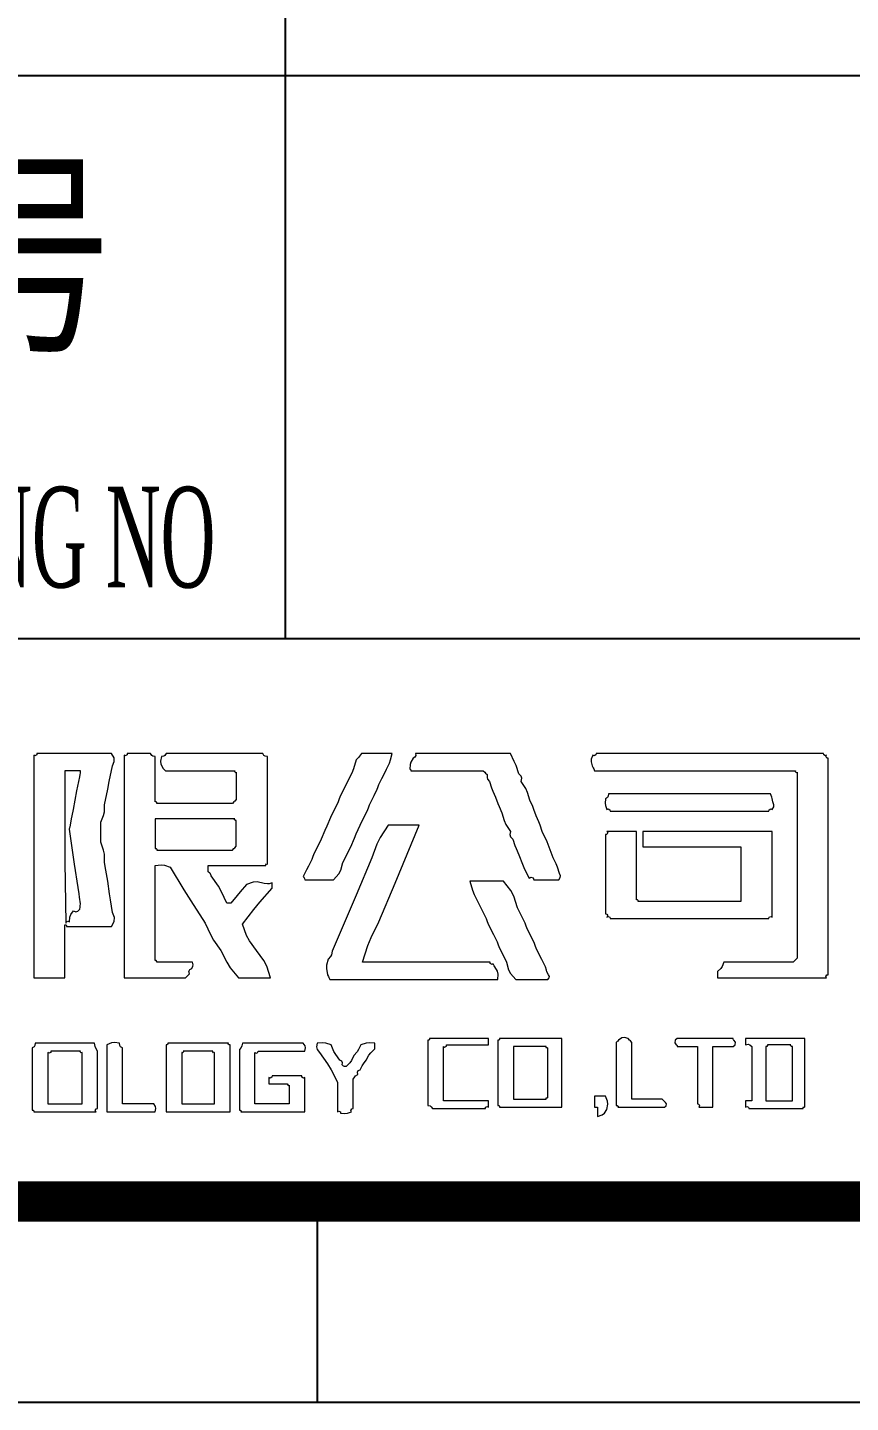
# Model space of a CAD drawing. Header units: millimetres. Extents: x -705761 to 1364679, y -410401 to 446404.
# Drawn here: x -521965 to -519919, y 142576 to 145996 of the extents above; entities that cross this region are included whole.
import ezdxf
from ezdxf.enums import TextEntityAlignment as Align

# ---------------------------------------------------------------- set-up
doc = ezdxf.new("R2010")
doc.units = ezdxf.units.MM
doc.layers.add('TK', color=7, linetype='Continuous')
doc.layers.add('模板-签名-公用', color=3, linetype='Continuous')
doc.layers.add('图框', color=7, linetype='Continuous', lineweight=13)
doc.styles.get("Standard").update_dxf_attribs({"font": 'arial.ttf'})
doc.styles.add('Style-Times New Roman', font='times.ttf')
doc.styles.add('Style-仿宋_GB2312', font='')
doc.styles.add('宋体', font='', dxfattribs={"width": 0.7, "height": 2.5})
doc.styles.add('宋体_1', font='', dxfattribs={"width": 0.7, "height": 2.386364})
doc.styles.get('Style-仿宋_GB2312').set_extended_font_data('仿宋_GB2312')
doc.styles.get('宋体').set_extended_font_data('SimSun')
doc.styles.get('宋体_1').set_extended_font_data('SimSun')

# ---------------------------------------------------------------- blocks, each defined once
blk = doc.blocks.new('BSIET_通用图框_A3_1')
at = {"layer": '图框', "color": 7, "linetype": 'Continuous', "lineweight": 25}
blk.add_line((-52.2, 0), (-52.2, 5), dxfattribs=at)
at = {"layer": '图框', "lineweight": 25}
blk.add_lwpolyline([(-420, 297), (0, 297), (0, 0), (-420, 0)], close=True, dxfattribs=at)
at = {"layer": '图框', "lineweight": 100}
blk.add_lwpolyline([(-395, 292), (-5, 292), (-5, 5), (-395, 5)], close=True, dxfattribs=at)
at = {"layer": 'TK', "style": '宋体_1', "width": 0.7, "flags": 3}
for tag, p in [('LZCO_NGZBS-W50-H30-D10_T7', (-43.865, 279.748)), ('LZCO_NJN-W50-H30-D10_T7', (-42.728, 248.654))]:
    blk.add_attdef(tag, text='', height=3, dxfattribs=at).set_placement(p, align=Align.MIDDLE_CENTER)
at = {"layer": 'TK', "style": '宋体', "width": 0.7, "flags": 3}
for tag, p in [('LZHQ_N会签6_T6_H6', (-407.253, 57.082)), ('LZHQ_N会签5_T6_H6', (-407.253, 49.082)), ('LZHQ_N会签4_T6_H6', (-407.253, 41.082)), ('LZHQ_N会签3_T6_H6', (-407.253, 33.082)), ('LZHQ_N会签2_T6_H6', (-407.253, 25.082)), ('LZHQ_N会签1_T6_H6', (-407.253, 17.082))]:
    blk.add_attdef(tag, text='', height=2.5, dxfattribs=at).set_placement(p, align=Align.MIDDLE)
at = {"layer": '模板-签名-公用', "style": '宋体', "width": 0.7}
blk.add_attdef('LZTQINS', text='', height=2, dxfattribs=at).set_placement((-5, 5), align=Align.MIDDLE)
at = {"layer": '模板-签名-公用', "style": '宋体', "width": 0.7, "flags": 3}
blk.add_attdef('LZFRAME', (-40.909, 2.064), '', height=3, dxfattribs=at)
blk = doc.blocks.new('BSIET_通用图纸_A3(2024)_1')
at = {"color": 7, "linetype": 'Continuous', "lineweight": 0}
for p, q in [((-54.225, 11.084), (-54.255, 11.102)), ((-54.255, 11.102), (-54.255, 8.886)), ((-54.181, 11.106), (-54.225, 11.084)), ((-54.177, 11.141), (-54.181, 11.106)), ((-53.433, 11.141), (-54.177, 11.141)), ((-53.061, 11.141), (-53.433, 11.141)), ((-52.318, 11.141), (-53.061, 11.141)), ((-52.258, 11.032), (-52.318, 11.141)), ((-52.299, 10.831), (-52.253, 10.946)), ((-52.253, 10.946), (-52.258, 11.032)), ((-51.978, 11.084), (-52.008, 11.102)), ((-52.008, 11.102), (-52.008, 8.886)), ((-51.934, 11.106), (-51.978, 11.084)), ((-51.93, 11.141), (-51.934, 11.106)), ((-51.698, 11.141), (-51.93, 11.141)), ((-51.582, 11.141), (-51.698, 11.141)), ((-51.349, 11.141), (-51.582, 11.141)), ((-51.32, 11.093), (-51.349, 11.141)), ((-51.289, 11.072), (-51.32, 11.093)), ((-51.233, 11.063), (-51.289, 11.072)), ((-51.233, 10.614), (-51.233, 11.063)), ((-51.078, 11.063), (-51.099, 10.948)), ((-51.099, 10.948), (-51.09, 10.878)), ((-51.023, 11.072), (-51.078, 11.063)), ((-50.991, 11.093), (-51.023, 11.072)), ((-50.962, 11.141), (-50.991, 11.093)), ((-50.002, 11.141), (-50.962, 11.141)), ((-49.521, 11.141), (-50.002, 11.141)), ((-48.56, 11.141), (-49.521, 11.141)), ((-48.532, 11.093), (-48.56, 11.141)), ((-48.5, 11.072), (-48.532, 11.093)), ((-48.444, 11.063), (-48.5, 11.072)), ((-48.444, 9.994), (-48.444, 11.063)), ((-46.236, 10.986), (-46.302, 10.762)), ((-46.178, 11.044), (-46.236, 10.986)), ((-46.151, 11.075), (-46.178, 11.044)), ((-46.101, 11.141), (-46.151, 11.075)), ((-45.799, 11.141), (-46.101, 11.141)), ((-45.648, 11.141), (-45.799, 11.141)), ((-45.345, 11.141), (-45.648, 11.141)), ((-45.409, 10.901), (-45.381, 10.98)), ((-45.381, 10.98), (-45.345, 11.141)), ((-44.823, 11.025), (-44.88, 10.927)), ((-44.776, 11.048), (-44.823, 11.025)), ((-44.755, 11.089), (-44.776, 11.048)), ((-43.82, 11.141), (-44.765, 11.141)), ((-44.765, 11.141), (-44.755, 11.089)), ((-43.347, 11.141), (-43.82, 11.141)), ((-42.402, 11.141), (-43.347, 11.141)), ((-42.304, 10.944), (-42.402, 11.141)), ((-42.262, 10.843), (-42.304, 10.944)), ((-40.391, 11.002), (-40.395, 10.936)), ((-40.349, 11.102), (-40.391, 11.002)), ((-40.319, 11.084), (-40.349, 11.102)), ((-40.275, 11.106), (-40.319, 11.084)), ((-40.271, 11.141), (-40.275, 11.106)), ((-38.009, 11.141), (-40.271, 11.141)), ((-36.878, 11.141), (-38.009, 11.141)), ((-34.616, 11.141), (-36.878, 11.141)), ((-34.612, 11.106), (-34.616, 11.141)), ((-34.568, 11.084), (-34.612, 11.106)), ((-34.538, 11.102), (-34.568, 11.084)), ((-34.556, 11.072), (-34.538, 11.102)), ((-34.534, 11.028), (-34.556, 11.072)), ((-34.5, 11.025), (-34.534, 11.028)), ((-34.5, 8.871), (-34.5, 11.025)), ((-53.325, 10.714), (-53.48, 10.714)), ((-53.48, 10.714), (-53.48, 9.196)), ((-53.248, 10.714), (-53.325, 10.714)), ((-53.093, 10.714), (-53.248, 10.714)), ((-53.112, 10.559), (-53.096, 10.62)), ((-53.096, 10.62), (-53.092, 10.652)), ((-53.092, 10.652), (-53.093, 10.714)), ((-52.376, 10.443), (-52.299, 10.831)), ((-51.233, 10.389), (-51.233, 10.614)), ((-51.09, 10.878), (-51.039, 10.772)), ((-51.039, 10.772), (-51.017, 10.749)), ((-51.017, 10.749), (-51.005, 10.738)), ((-51.005, 10.738), (-50.981, 10.714)), ((-50.981, 10.714), (-50.292, 10.714)), ((-50.292, 10.714), (-49.947, 10.714)), ((-49.947, 10.714), (-49.258, 10.714)), ((-49.258, 10.714), (-49.262, 10.693)), ((-49.262, 10.693), (-49.241, 10.672)), ((-49.241, 10.672), (-49.219, 10.676)), ((-49.219, 10.676), (-49.219, 10.405)), ((-46.345, 10.652), (-46.45, 10.443)), ((-46.302, 10.762), (-46.345, 10.652)), ((-45.559, 10.598), (-45.481, 10.753)), ((-45.481, 10.753), (-45.409, 10.901)), ((-44.897, 10.866), (-44.9, 10.753)), ((-44.9, 10.753), (-44.885, 10.745)), ((-44.88, 10.927), (-44.897, 10.866)), ((-44.885, 10.745), (-44.878, 10.732)), ((-44.878, 10.732), (-44.881, 10.714)), ((-44.881, 10.714), (-44.16, 10.714)), ((-44.16, 10.714), (-43.8, 10.714)), ((-43.8, 10.714), (-43.08, 10.714)), ((-43.08, 10.714), (-43.041, 10.676)), ((-43.041, 10.676), (-43.022, 10.656)), ((-43.022, 10.656), (-42.983, 10.617)), ((-42.983, 10.617), (-42.983, 10.544)), ((-42.189, 10.637), (-42.262, 10.843)), ((-42.136, 10.576), (-42.189, 10.637)), ((-40.395, 10.936), (-40.368, 10.831)), ((-40.368, 10.831), (-40.342, 10.786)), ((-40.342, 10.786), (-40.33, 10.762)), ((-40.33, 10.762), (-40.31, 10.714)), ((-40.31, 10.714), (-38.311, 10.714)), ((-38.311, 10.714), (-37.312, 10.714)), ((-37.312, 10.714), (-35.313, 10.714)), ((-35.313, 10.714), (-35.317, 10.693)), ((-35.317, 10.693), (-35.296, 10.672)), ((-35.296, 10.672), (-35.274, 10.676)), ((-35.274, 10.676), (-35.274, 8.824)), ((-53.182, 10.211), (-53.158, 10.327)), ((-53.158, 10.327), (-53.112, 10.559)), ((-52.415, 10.25), (-52.376, 10.443)), ((-51.233, 9.94), (-51.233, 10.389)), ((-49.219, 10.405), (-49.219, 10.269)), ((-49.219, 10.269), (-49.219, 9.998)), ((-46.527, 10.289), (-46.566, 10.211)), ((-46.45, 10.443), (-46.527, 10.289)), ((-45.714, 10.25), (-45.698, 10.296)), ((-45.698, 10.296), (-45.69, 10.319)), ((-45.69, 10.319), (-45.675, 10.366)), ((-45.675, 10.366), (-45.597, 10.521)), ((-45.597, 10.521), (-45.559, 10.598)), ((-42.983, 10.544), (-42.969, 10.502)), ((-42.969, 10.502), (-42.925, 10.443)), ((-42.925, 10.443), (-42.87, 10.286)), ((-42.87, 10.286), (-42.839, 10.208)), ((-42.12, 10.524), (-42.136, 10.576)), ((-42.131, 10.443), (-42.12, 10.524)), ((-42.021, 10.271), (-42.131, 10.443)), ((-41.976, 10.174), (-42.021, 10.271)), ((-53.243, 9.886), (-53.228, 9.978)), ((-53.228, 9.978), (-53.182, 10.211)), ((-52.492, 9.862), (-52.415, 10.25)), ((-51.212, 9.943), (-51.233, 9.94)), ((-51.191, 9.923), (-51.212, 9.943)), ((-51.194, 9.901), (-51.191, 9.923)), ((-49.277, 9.94), (-49.316, 9.901)), ((-49.258, 9.959), (-49.277, 9.94)), ((-49.219, 9.998), (-49.258, 9.959)), ((-48.444, 9.459), (-48.444, 9.994)), ((-46.682, 9.94), (-46.759, 9.785)), ((-46.666, 9.986), (-46.682, 9.94)), ((-46.659, 10.01), (-46.666, 9.986)), ((-46.643, 10.056), (-46.659, 10.01)), ((-46.566, 10.211), (-46.643, 10.056)), ((-45.907, 9.862), (-45.83, 10.017)), ((-45.83, 10.017), (-45.791, 10.095)), ((-45.791, 10.095), (-45.714, 10.25)), ((-42.839, 10.208), (-42.769, 10.056)), ((-42.769, 10.056), (-42.715, 9.898)), ((-41.917, 9.978), (-41.976, 10.174)), ((-41.848, 9.827), (-41.917, 9.978)), ((-40.039, 10.017), (-40.043, 9.908)), ((-39.991, 10.046), (-40.039, 10.017)), ((-39.97, 10.078), (-39.991, 10.046)), ((-39.962, 10.134), (-39.97, 10.078)), ((-38.35, 10.134), (-39.962, 10.134)), ((-37.544, 10.134), (-38.35, 10.134)), ((-35.933, 10.134), (-37.544, 10.134)), ((-35.903, 10.059), (-35.933, 10.134)), ((-35.891, 10.019), (-35.903, 10.059)), ((-35.875, 9.94), (-35.891, 10.019)), ((-35.849, 9.866), (-35.875, 9.94)), ((-53.313, 9.514), (-53.298, 9.591)), ((-53.298, 9.591), (-53.267, 9.746)), ((-53.267, 9.746), (-53.251, 9.839)), ((-53.251, 9.839), (-53.243, 9.886)), ((-52.589, 9.436), (-52.518, 9.596)), ((-52.518, 9.596), (-52.498, 9.688)), ((-52.498, 9.688), (-52.492, 9.862)), ((-50.443, 9.901), (-51.194, 9.901)), ((-50.067, 9.901), (-50.443, 9.901)), ((-49.316, 9.901), (-50.067, 9.901)), ((-46.798, 9.707), (-46.875, 9.553)), ((-46.759, 9.785), (-46.798, 9.707)), ((-46.062, 9.514), (-46.023, 9.591)), ((-46.023, 9.591), (-45.946, 9.746)), ((-45.946, 9.746), (-45.93, 9.793)), ((-45.93, 9.793), (-45.923, 9.816)), ((-45.923, 9.816), (-45.907, 9.862)), ((-42.715, 9.898), (-42.684, 9.821)), ((-42.684, 9.821), (-42.615, 9.669)), ((-42.615, 9.669), (-42.556, 9.473)), ((-41.817, 9.749), (-41.848, 9.827)), ((-41.763, 9.591), (-41.817, 9.749)), ((-41.693, 9.439), (-41.763, 9.591)), ((-40.043, 9.908), (-40.035, 9.85)), ((-40.035, 9.85), (-40, 9.746)), ((-40, 9.746), (-39.97, 9.764)), ((-39.97, 9.764), (-39.926, 9.742)), ((-39.926, 9.742), (-39.923, 9.707)), ((-39.923, 9.707), (-38.343, 9.707)), ((-38.343, 9.707), (-37.552, 9.707)), ((-37.552, 9.707), (-35.972, 9.707)), ((-35.972, 9.707), (-35.968, 9.742)), ((-35.968, 9.742), (-35.924, 9.764)), ((-35.924, 9.764), (-35.894, 9.746)), ((-35.894, 9.746), (-35.855, 9.813)), ((-35.855, 9.813), (-35.849, 9.866)), ((-53.364, 9.262), (-53.356, 9.301)), ((-53.284, 8.68), (-53.364, 9.262)), ((-53.356, 9.301), (-53.352, 9.32)), ((-53.352, 9.32), (-53.344, 9.359)), ((-53.344, 9.359), (-53.313, 9.514)), ((-52.589, 9.235), (-52.589, 9.436)), ((-52.589, 9.134), (-52.589, 9.235)), ((-50.443, 9.514), (-51.233, 9.514)), ((-51.233, 9.514), (-51.233, 9.219)), ((-50.048, 9.514), (-50.443, 9.514)), ((-49.258, 9.514), (-50.048, 9.514)), ((-49.262, 9.492), (-49.258, 9.514)), ((-49.241, 9.471), (-49.262, 9.492)), ((-49.219, 9.475), (-49.241, 9.471)), ((-49.219, 9.219), (-49.219, 9.475)), ((-48.444, 8.39), (-48.444, 9.459)), ((-46.969, 9.335), (-47.015, 9.227)), ((-46.875, 9.553), (-46.969, 9.335)), ((-46.233, 9.142), (-46.139, 9.359)), ((-46.139, 9.359), (-46.062, 9.514)), ((-45.442, 9.359), (-45.639, 9.052)), ((-45.132, 9.359), (-45.442, 9.359)), ((-44.978, 9.359), (-45.132, 9.359)), ((-45.067, 8.397), (-44.668, 9.359)), ((-44.668, 9.359), (-44.978, 9.359)), ((-42.556, 9.473), (-42.512, 9.377)), ((-42.512, 9.377), (-42.402, 9.204)), ((-41.662, 9.361), (-41.693, 9.439)), ((-41.608, 9.204), (-41.662, 9.361)), ((-53.48, 9.196), (-53.48, 8.437)), ((-52.589, 8.933), (-52.589, 9.134)), ((-52.518, 8.74), (-52.589, 8.933)), ((-51.233, 9.219), (-51.233, 9.072)), ((-51.233, 9.072), (-51.233, 8.778)), ((-49.219, 9.092), (-49.219, 9.219)), ((-49.219, 8.836), (-49.219, 9.092)), ((-47.108, 9.01), (-47.185, 8.855)), ((-47.015, 9.227), (-47.108, 9.01)), ((-46.372, 8.816), (-46.279, 9.034)), ((-46.279, 9.034), (-46.233, 9.142)), ((-45.639, 9.052), (-45.722, 8.886)), ((-42.402, 9.204), (-42.413, 9.124)), ((-42.413, 9.124), (-42.397, 9.071)), ((-42.397, 9.071), (-42.344, 9.01)), ((-42.344, 9.01), (-42.289, 8.852)), ((-41.491, 8.944), (-41.608, 9.204)), ((-41.437, 8.812), (-41.491, 8.944)), ((-40.005, 9.13), (-40.039, 9.126)), ((-40.039, 9.126), (-40.039, 8.336)), ((-39.983, 9.174), (-40.005, 9.13)), ((-39.706, 9.204), (-40, 9.204)), ((-40, 9.204), (-39.983, 9.174)), ((-39.559, 9.204), (-39.706, 9.204)), ((-39.264, 9.204), (-39.559, 9.204)), ((-39.264, 8.522), (-39.264, 9.204)), ((-37.823, 9.204), (-39.109, 9.204)), ((-39.109, 9.204), (-39.109, 9.049)), ((-39.109, 9.049), (-39.109, 8.971)), ((-39.109, 8.971), (-39.109, 8.816)), ((-37.18, 9.204), (-37.823, 9.204)), ((-35.894, 9.204), (-37.18, 9.204)), ((-35.894, 8.352), (-35.894, 9.204)), ((-54.255, 8.886), (-54.255, 7.778)), ((-53.241, 8.39), (-53.284, 8.68)), ((-52.498, 8.634), (-52.518, 8.74)), ((-52.492, 8.429), (-52.498, 8.634)), ((-52.008, 8.886), (-52.008, 7.778)), ((-51.233, 8.778), (-51.212, 8.782)), ((-51.212, 8.782), (-51.191, 8.76)), ((-51.191, 8.76), (-51.194, 8.739)), ((-51.194, 8.739), (-50.443, 8.739)), ((-50.443, 8.739), (-50.067, 8.739)), ((-50.067, 8.739), (-49.316, 8.739)), ((-49.316, 8.739), (-49.277, 8.778)), ((-49.277, 8.778), (-49.258, 8.797)), ((-49.258, 8.797), (-49.219, 8.836)), ((-47.325, 8.553), (-47.341, 8.507)), ((-47.317, 8.576), (-47.325, 8.553)), ((-47.302, 8.623), (-47.317, 8.576)), ((-47.224, 8.778), (-47.302, 8.623)), ((-47.185, 8.855), (-47.224, 8.778)), ((-46.566, 8.429), (-46.488, 8.584)), ((-46.488, 8.584), (-46.45, 8.662)), ((-46.45, 8.662), (-46.372, 8.816)), ((-45.722, 8.886), (-45.849, 8.546)), ((-42.289, 8.852), (-42.258, 8.775)), ((-42.258, 8.775), (-42.189, 8.623)), ((-42.189, 8.623), (-42.103, 8.385)), ((-41.337, 8.546), (-41.437, 8.812)), ((-39.109, 8.816), (-38.133, 8.816)), ((-38.133, 8.816), (-37.645, 8.816)), ((-37.645, 8.816), (-36.669, 8.816)), ((-36.669, 8.816), (-36.669, 8.274)), ((-35.274, 8.824), (-35.274, 7.898)), ((-34.5, 7.794), (-34.5, 8.871)), ((-53.48, 8.437), (-53.46, 6.919)), ((-53.151, 7.81), (-53.241, 8.39)), ((-52.461, 8.243), (-52.492, 8.429)), ((-52.446, 8.15), (-52.461, 8.243)), ((-51.233, 8.352), (-51.087, 8.376)), ((-51.233, 7.407), (-51.233, 8.352)), ((-51.087, 8.376), (-51.003, 8.368)), ((-51.003, 8.368), (-50.865, 8.313)), ((-50.865, 8.313), (-50.522, 7.751)), ((-49.916, 8.29), (-49.916, 8.352)), ((-49.916, 8.352), (-49.343, 8.352)), ((-49.916, 8.259), (-49.916, 8.29)), ((-49.916, 8.197), (-49.916, 8.259)), ((-49.343, 8.352), (-49.056, 8.352)), ((-49.056, 8.352), (-48.483, 8.352)), ((-48.487, 8.373), (-48.466, 8.394)), ((-48.483, 8.352), (-48.487, 8.373)), ((-48.466, 8.394), (-48.444, 8.39)), ((-47.468, 8.251), (-47.553, 8.08)), ((-47.426, 8.336), (-47.468, 8.251)), ((-47.341, 8.507), (-47.426, 8.336)), ((-46.667, 8.146), (-46.615, 8.241)), ((-46.615, 8.241), (-46.566, 8.429)), ((-45.849, 8.546), (-46.241, 7.614)), ((-45.269, 7.916), (-45.067, 8.397)), ((-42.103, 8.385), (-42.052, 8.267)), ((-42.052, 8.267), (-41.937, 8.042)), ((-41.263, 8.395), (-41.337, 8.546)), ((-41.232, 8.317), (-41.263, 8.395)), ((-41.181, 8.158), (-41.232, 8.317)), ((-40.039, 8.336), (-40.039, 7.941)), ((-39.264, 8.181), (-39.264, 8.522)), ((-36.669, 8.274), (-36.669, 8.003)), ((-35.894, 7.926), (-35.894, 8.352)), ((-52.415, 7.964), (-52.446, 8.15)), ((-52.369, 7.654), (-52.415, 7.964)), ((-49.877, 8.166), (-49.916, 8.197)), ((-49.86, 8.145), (-49.877, 8.166)), ((-49.839, 8.1), (-49.86, 8.145)), ((-49.664, 7.841), (-49.839, 8.1)), ((-48.967, 7.887), (-49.121, 7.7)), ((-48.797, 7.942), (-48.967, 7.887)), ((-48.696, 7.946), (-48.797, 7.942)), ((-48.522, 7.906), (-48.696, 7.946)), ((-48.444, 7.899), (-48.522, 7.906)), ((-48.403, 7.903), (-48.444, 7.899)), ((-48.328, 7.926), (-48.403, 7.903)), ((-48.328, 7.871), (-48.328, 7.926)), ((-48.328, 7.844), (-48.328, 7.871)), ((-47.553, 8.08), (-47.534, 8.052)), ((-47.534, 8.052), (-47.525, 8.036)), ((-47.525, 8.036), (-47.515, 8.003)), ((-47.515, 8.003), (-47.228, 8.003)), ((-47.228, 8.003), (-47.085, 8.003)), ((-47.085, 8.003), (-46.798, 8.003)), ((-46.798, 8.003), (-46.667, 8.146)), ((-45.675, 6.957), (-45.269, 7.916)), ((-43.075, 7.964), (-43.409, 7.964)), ((-43.409, 7.964), (-43.343, 7.741)), ((-42.909, 7.964), (-43.075, 7.964)), ((-42.576, 7.964), (-42.909, 7.964)), ((-42.392, 7.73), (-42.576, 7.964)), ((-41.937, 8.042), (-41.896, 8.068)), ((-41.896, 8.068), (-41.837, 8.049)), ((-41.837, 8.049), (-41.821, 8.003)), ((-41.821, 8.003), (-41.573, 8.003)), ((-41.573, 8.003), (-41.449, 8.003)), ((-41.449, 8.003), (-41.201, 8.003)), ((-41.201, 8.003), (-41.166, 8.055)), ((-41.16, 8.099), (-41.181, 8.158)), ((-41.166, 8.055), (-41.16, 8.099)), ((-40.039, 7.941), (-40.039, 7.151)), ((-39.264, 7.499), (-39.264, 8.181)), ((-36.669, 8.003), (-36.669, 7.461)), ((-35.894, 7.074), (-35.894, 7.926)), ((-35.274, 7.898), (-35.274, 6.047)), ((-54.255, 7.778), (-54.255, 5.563)), ((-53.127, 7.647), (-53.151, 7.81)), ((-53.116, 7.565), (-53.127, 7.647)), ((-53.093, 7.403), (-53.116, 7.565)), ((-52.346, 7.499), (-52.369, 7.654)), ((-52.008, 7.778), (-52.008, 5.563)), ((-50.522, 7.751), (-50.348, 7.473)), ((-49.586, 7.704), (-49.664, 7.841)), ((-49.451, 7.422), (-49.586, 7.704)), ((-49.198, 7.607), (-49.354, 7.422)), ((-49.121, 7.7), (-49.198, 7.607)), ((-48.634, 7.443), (-48.328, 7.79)), ((-48.328, 7.79), (-48.328, 7.844)), ((-46.241, 7.614), (-46.439, 7.15)), ((-43.343, 7.741), (-43.3, 7.631)), ((-43.3, 7.631), (-43.196, 7.422)), ((-42.318, 7.59), (-42.392, 7.73)), ((-42.227, 7.306), (-42.318, 7.59)), ((-34.5, 5.64), (-34.5, 7.794)), ((-53.333, 7.134), (-53.267, 7.228)), ((-53.267, 7.228), (-53.207, 7.206)), ((-53.207, 7.206), (-53.154, 7.22)), ((-53.154, 7.22), (-53.112, 7.267)), ((-53.112, 7.267), (-53.104, 7.322)), ((-53.104, 7.322), (-53.1, 7.349)), ((-53.1, 7.349), (-53.093, 7.403)), ((-52.299, 7.19), (-52.346, 7.499)), ((-52.246, 7.06), (-52.299, 7.19)), ((-51.233, 6.934), (-51.233, 7.407)), ((-50.348, 7.473), (-49.994, 6.919)), ((-49.413, 7.422), (-49.451, 7.422)), ((-49.393, 7.422), (-49.413, 7.422)), ((-49.354, 7.422), (-49.393, 7.422)), ((-49.064, 6.899), (-48.781, 7.264)), ((-48.781, 7.264), (-48.634, 7.443)), ((-43.196, 7.422), (-43.118, 7.267)), ((-43.118, 7.267), (-43.08, 7.19)), ((-43.08, 7.19), (-43.002, 7.035)), ((-42.15, 7.151), (-42.227, 7.306)), ((-39.243, 7.503), (-39.264, 7.499)), ((-39.222, 7.483), (-39.243, 7.503)), ((-39.225, 7.461), (-39.222, 7.483)), ((-38.203, 7.461), (-39.225, 7.461)), ((-37.692, 7.461), (-38.203, 7.461)), ((-36.669, 7.461), (-37.692, 7.461)), ((-53.48, 6.88), (-53.458, 6.883)), ((-53.48, 6.353), (-53.48, 6.88)), ((-53.46, 6.919), (-53.443, 6.956)), ((-53.458, 6.883), (-53.437, 6.863)), ((-53.443, 6.956), (-53.403, 6.973)), ((-53.437, 6.863), (-53.441, 6.841)), ((-53.441, 6.841), (-52.992, 6.841)), ((-53.403, 6.973), (-53.364, 6.957)), ((-53.364, 6.957), (-53.355, 7.072)), ((-53.355, 7.072), (-53.333, 7.134)), ((-52.992, 6.841), (-52.767, 6.841)), ((-52.767, 6.841), (-52.318, 6.841)), ((-52.318, 6.841), (-52.251, 6.964)), ((-52.251, 6.964), (-52.246, 7.06)), ((-51.233, 5.989), (-51.233, 6.934)), ((-49.994, 6.919), (-49.859, 6.637)), ((-48.965, 6.618), (-49.064, 6.899)), ((-46.439, 7.15), (-46.837, 6.221)), ((-45.862, 6.565), (-45.675, 6.957)), ((-43.002, 7.035), (-42.987, 6.988)), ((-42.987, 6.988), (-42.979, 6.965)), ((-42.979, 6.965), (-42.963, 6.919)), ((-42.963, 6.919), (-42.871, 6.732)), ((-42.111, 7.074), (-42.15, 7.151)), ((-42.034, 6.919), (-42.111, 7.074)), ((-42.018, 6.872), (-42.034, 6.919)), ((-42.011, 6.849), (-42.018, 6.872)), ((-41.995, 6.802), (-42.011, 6.849)), ((-40.039, 7.151), (-40.005, 7.147)), ((-40.005, 7.147), (-39.983, 7.103)), ((-39.983, 7.103), (-40, 7.074)), ((-40, 7.074), (-39.97, 7.091)), ((-39.97, 7.091), (-39.926, 7.069)), ((-39.926, 7.069), (-39.923, 7.035)), ((-39.923, 7.035), (-38.343, 7.035)), ((-38.343, 7.035), (-37.552, 7.035)), ((-37.552, 7.035), (-35.972, 7.035)), ((-35.972, 7.035), (-35.968, 7.069)), ((-35.968, 7.069), (-35.924, 7.091)), ((-35.924, 7.091), (-35.894, 7.074)), ((-49.859, 6.637), (-49.781, 6.5)), ((-49.781, 6.5), (-49.606, 6.241)), ((-48.892, 6.48), (-48.965, 6.618)), ((-45.944, 6.362), (-45.862, 6.565)), ((-42.871, 6.732), (-42.824, 6.64)), ((-42.824, 6.64), (-42.731, 6.453)), ((-41.917, 6.647), (-41.995, 6.802)), ((-41.879, 6.57), (-41.917, 6.647)), ((-41.801, 6.415), (-41.879, 6.57)), ((-53.48, 6.089), (-53.48, 6.353)), ((-49.606, 6.241), (-49.457, 5.953)), ((-48.715, 6.241), (-48.892, 6.48)), ((-48.533, 5.997), (-48.715, 6.241)), ((-46.837, 6.221), (-46.85, 6.136)), ((-46.081, 5.95), (-45.944, 6.362)), ((-42.731, 6.453), (-42.716, 6.407)), ((-42.716, 6.407), (-42.708, 6.384)), ((-42.708, 6.384), (-42.692, 6.337)), ((-42.692, 6.337), (-42.615, 6.183)), ((-42.615, 6.183), (-42.576, 6.105)), ((-41.786, 6.368), (-41.801, 6.415)), ((-41.778, 6.345), (-41.786, 6.368)), ((-41.763, 6.299), (-41.778, 6.345)), ((-41.669, 6.113), (-41.763, 6.299)), ((-53.48, 5.563), (-53.48, 6.089)), ((-51.212, 5.992), (-51.233, 5.989)), ((-51.191, 5.972), (-51.212, 5.992)), ((-51.194, 5.95), (-51.191, 5.972)), ((-50.838, 5.95), (-51.194, 5.95)), ((-50.66, 5.95), (-50.838, 5.95)), ((-50.303, 5.95), (-50.66, 5.95)), ((-50.323, 5.795), (-50.296, 5.852)), ((-50.291, 5.889), (-50.303, 5.95)), ((-50.296, 5.852), (-50.291, 5.889)), ((-49.457, 5.953), (-49.366, 5.814)), ((-49.366, 5.814), (-49.161, 5.563)), ((-48.459, 5.853), (-48.533, 5.997)), ((-48.367, 5.563), (-48.459, 5.853)), ((-46.973, 5.878), (-46.977, 5.793)), ((-46.933, 6.028), (-46.973, 5.878)), ((-46.873, 6.089), (-46.933, 6.028)), ((-46.85, 6.136), (-46.873, 6.089)), ((-44.811, 5.95), (-46.081, 5.95)), ((-44.176, 5.95), (-44.811, 5.95)), ((-42.905, 5.95), (-44.176, 5.95)), ((-42.902, 5.916), (-42.905, 5.95)), ((-42.858, 5.894), (-42.902, 5.916)), ((-42.828, 5.911), (-42.858, 5.894)), ((-42.817, 5.879), (-42.828, 5.911)), ((-42.809, 5.862), (-42.817, 5.879)), ((-42.789, 5.834), (-42.809, 5.862)), ((-42.721, 5.726), (-42.789, 5.834)), ((-42.576, 6.105), (-42.499, 5.95)), ((-42.499, 5.95), (-42.449, 5.762)), ((-41.623, 6.02), (-41.669, 6.113)), ((-41.53, 5.834), (-41.623, 6.02)), ((-41.508, 5.754), (-41.53, 5.834)), ((-37.136, 5.846), (-37.17, 5.796)), ((-37.095, 5.95), (-37.136, 5.846)), ((-36.406, 5.95), (-37.095, 5.95)), ((-36.061, 5.95), (-36.406, 5.95)), ((-35.371, 5.95), (-36.061, 5.95)), ((-35.332, 5.989), (-35.371, 5.95)), ((-35.313, 6.008), (-35.332, 5.989)), ((-35.274, 6.047), (-35.313, 6.008)), ((-54.255, 5.563), (-53.945, 5.563)), ((-53.945, 5.563), (-53.79, 5.563)), ((-53.79, 5.563), (-53.48, 5.563)), ((-52.008, 5.563), (-51.396, 5.563)), ((-51.396, 5.563), (-51.09, 5.563)), ((-51.09, 5.563), (-50.478, 5.563)), ((-50.478, 5.563), (-50.439, 5.601)), ((-50.439, 5.601), (-50.42, 5.621)), ((-50.42, 5.621), (-50.381, 5.659)), ((-50.394, 5.717), (-50.374, 5.766)), ((-50.381, 5.659), (-50.394, 5.717)), ((-50.374, 5.766), (-50.323, 5.795)), ((-49.161, 5.563), (-48.843, 5.563)), ((-48.843, 5.563), (-48.684, 5.563)), ((-48.684, 5.563), (-48.367, 5.563)), ((-46.977, 5.793), (-46.953, 5.64)), ((-46.953, 5.64), (-46.927, 5.595)), ((-46.927, 5.595), (-46.915, 5.572)), ((-46.915, 5.572), (-46.895, 5.524)), ((-46.895, 5.524), (-45.222, 5.524)), ((-45.222, 5.524), (-44.385, 5.524)), ((-44.385, 5.524), (-42.711, 5.524)), ((-42.702, 5.652), (-42.721, 5.726)), ((-42.711, 5.524), (-42.702, 5.652)), ((-42.449, 5.762), (-42.397, 5.667)), ((-42.397, 5.667), (-42.266, 5.524)), ((-42.266, 5.524), (-41.948, 5.524)), ((-41.948, 5.524), (-41.79, 5.524)), ((-41.79, 5.524), (-41.472, 5.524)), ((-41.492, 5.714), (-41.508, 5.754)), ((-41.453, 5.64), (-41.492, 5.714)), ((-41.472, 5.524), (-41.44, 5.558)), ((-41.433, 5.597), (-41.453, 5.64)), ((-41.44, 5.558), (-41.433, 5.597)), ((-37.17, 5.796), (-37.25, 5.718)), ((-37.25, 5.718), (-37.25, 5.656)), ((-37.25, 5.656), (-37.25, 5.625)), ((-37.25, 5.625), (-37.25, 5.563)), ((-37.25, 5.563), (-36.165, 5.563)), ((-36.165, 5.563), (-35.623, 5.563)), ((-35.623, 5.563), (-34.538, 5.563)), ((-34.556, 5.593), (-34.534, 5.637)), ((-34.538, 5.563), (-34.556, 5.593)), ((-34.534, 5.637), (-34.5, 5.64)), ((-54.246, 3.849), (-54.293, 3.82)), ((-54.293, 3.82), (-54.293, 3.2)), ((-54.224, 3.881), (-54.246, 3.849)), ((-54.216, 3.936), (-54.224, 3.881)), ((-53.627, 3.936), (-54.216, 3.936)), ((-53.333, 3.936), (-53.627, 3.936)), ((-52.744, 3.936), (-53.333, 3.936)), ((-52.728, 3.854), (-52.744, 3.936)), ((-52.711, 3.813), (-52.728, 3.854)), ((-52.666, 3.742), (-52.711, 3.813)), ((-52.32, 3.947), (-52.434, 3.897)), ((-52.434, 3.897), (-52.434, 3.231)), ((-52.247, 3.956), (-52.32, 3.947)), ((-52.124, 3.936), (-52.247, 3.956)), ((-52.116, 3.881), (-52.124, 3.936)), ((-52.095, 3.849), (-52.116, 3.881)), ((-52.047, 3.82), (-52.095, 3.849)), ((-52.047, 3.262), (-52.047, 3.82)), ((-50.941, 3.893), (-50.962, 3.897)), ((-50.962, 3.897), (-50.962, 3.231)), ((-50.92, 3.915), (-50.941, 3.893)), ((-50.319, 3.936), (-50.923, 3.936)), ((-50.923, 3.936), (-50.92, 3.915)), ((-50.017, 3.936), (-50.319, 3.936)), ((-49.413, 3.936), (-50.017, 3.936)), ((-49.417, 3.915), (-49.413, 3.936)), ((-49.396, 3.893), (-49.417, 3.915)), ((-49.374, 3.897), (-49.396, 3.893)), ((-49.374, 3.231), (-49.374, 3.897)), ((-49.095, 3.833), (-49.142, 3.781)), ((-49.142, 3.781), (-49.142, 3.177)), ((-49.078, 3.868), (-49.095, 3.833)), ((-49.064, 3.936), (-49.078, 3.868)), ((-48.46, 3.936), (-49.064, 3.936)), ((-48.158, 3.936), (-48.46, 3.936)), ((-47.553, 3.936), (-48.158, 3.936)), ((-47.507, 3.872), (-47.553, 3.936)), ((-47.515, 3.742), (-47.497, 3.819)), ((-47.497, 3.819), (-47.507, 3.872)), ((-47.205, 3.936), (-47.223, 3.842)), ((-47.223, 3.842), (-47.207, 3.778)), ((-47.207, 3.778), (-47.147, 3.704)), ((-47.065, 3.946), (-47.205, 3.936)), ((-46.991, 3.937), (-47.065, 3.946)), ((-46.856, 3.897), (-46.991, 3.937)), ((-46.79, 3.733), (-46.856, 3.897)), ((-46.175, 3.78), (-46.211, 3.724)), ((-46.12, 3.897), (-46.175, 3.78)), ((-45.986, 3.937), (-46.12, 3.897)), ((-45.912, 3.946), (-45.986, 3.937)), ((-45.772, 3.936), (-45.912, 3.946)), ((-45.874, 3.698), (-45.772, 3.8)), ((-45.772, 3.882), (-45.772, 3.936)), ((-45.772, 3.855), (-45.772, 3.882)), ((-45.772, 3.8), (-45.772, 3.855)), ((-44.433, 4.01), (-44.454, 4.013)), ((-44.454, 4.013), (-44.454, 3.362)), ((-44.412, 4.031), (-44.433, 4.01)), ((-43.827, 4.052), (-44.416, 4.052)), ((-44.416, 4.052), (-44.412, 4.031)), ((-44.068, 3.316), (-44.068, 3.858)), ((-44.068, 3.858), (-44.037, 3.841)), ((-44.037, 3.841), (-43.993, 3.863)), ((-43.993, 3.863), (-43.99, 3.897)), ((-43.99, 3.897), (-43.571, 3.897)), ((-43.533, 4.052), (-43.827, 4.052)), ((-43.571, 3.897), (-43.362, 3.897)), ((-42.944, 4.052), (-43.533, 4.052)), ((-43.362, 3.897), (-42.944, 3.897)), ((-42.944, 3.99), (-42.944, 4.052)), ((-42.944, 3.959), (-42.944, 3.99)), ((-42.944, 3.897), (-42.944, 3.959)), ((-42.69, 4.01), (-42.711, 4.013)), ((-42.711, 4.013), (-42.711, 3.362)), ((-42.669, 4.031), (-42.69, 4.01)), ((-42.053, 4.052), (-42.673, 4.052)), ((-42.673, 4.052), (-42.669, 4.031)), ((-41.999, 3.858), (-42.324, 3.858)), ((-42.324, 3.858), (-42.324, 3.332)), ((-41.743, 4.052), (-42.053, 4.052)), ((-41.836, 3.858), (-41.999, 3.858)), ((-41.511, 3.858), (-41.836, 3.858)), ((-41.123, 4.052), (-41.743, 4.052)), ((-41.514, 3.837), (-41.511, 3.858)), ((-41.494, 3.816), (-41.514, 3.837)), ((-41.472, 3.82), (-41.494, 3.816)), ((-41.472, 3.324), (-41.472, 3.82)), ((-41.123, 3.37), (-41.123, 4.052)), ((-39.744, 3.979), (-39.768, 3.955)), ((-39.768, 3.955), (-39.768, 3.328)), ((-39.733, 3.99), (-39.744, 3.979)), ((-39.71, 4.013), (-39.733, 3.99)), ((-39.632, 4.067), (-39.71, 4.013)), ((-39.568, 4.077), (-39.632, 4.067)), ((-39.477, 4.052), (-39.568, 4.077)), ((-39.438, 4.013), (-39.477, 4.052)), ((-39.419, 3.994), (-39.438, 4.013)), ((-39.38, 3.955), (-39.419, 3.994)), ((-39.38, 3.39), (-39.38, 3.955)), ((-38.305, 4.012), (-38.313, 3.948)), ((-38.313, 3.948), (-38.277, 3.897)), ((-38.257, 4.052), (-38.305, 4.012)), ((-38.277, 3.897), (-38.261, 3.889)), ((-38.261, 3.889), (-38.255, 3.876)), ((-37.699, 4.052), (-38.257, 4.052)), ((-38.255, 3.876), (-38.257, 3.858)), ((-38.257, 3.858), (-38.056, 3.858)), ((-38.056, 3.858), (-37.955, 3.858)), ((-37.955, 3.858), (-37.753, 3.858)), ((-37.753, 3.858), (-37.753, 3.285)), ((-37.42, 4.052), (-37.699, 4.052)), ((-36.862, 4.052), (-37.42, 4.052)), ((-37.366, 3.254), (-37.366, 3.858)), ((-37.366, 3.858), (-37.165, 3.858)), ((-37.165, 3.858), (-37.064, 3.858)), ((-37.064, 3.858), (-36.862, 3.858)), ((-36.865, 4.035), (-36.862, 4.052)), ((-36.858, 4.022), (-36.865, 4.035)), ((-36.862, 3.858), (-36.815, 3.899)), ((-36.843, 4.013), (-36.858, 4.022)), ((-36.807, 3.963), (-36.843, 4.013)), ((-36.815, 3.899), (-36.807, 3.963)), ((-35.964, 4.052), (-36.553, 4.052)), ((-36.553, 4.052), (-36.553, 3.99)), ((-36.553, 3.99), (-36.553, 3.959)), ((-36.553, 3.959), (-36.553, 3.897)), ((-36.553, 3.897), (-36.49, 3.91)), ((-36.49, 3.91), (-36.447, 3.899)), ((-36.447, 3.899), (-36.398, 3.858)), ((-36.398, 3.858), (-36.398, 3.316)), ((-36.028, 3.855), (-36.049, 3.858)), ((-36.049, 3.858), (-36.049, 3.316)), ((-36.007, 3.876), (-36.028, 3.855)), ((-35.778, 3.897), (-36.01, 3.897)), ((-36.01, 3.897), (-36.007, 3.876)), ((-35.67, 4.052), (-35.964, 4.052)), ((-35.662, 3.897), (-35.778, 3.897)), ((-35.081, 4.052), (-35.67, 4.052)), ((-35.429, 3.897), (-35.662, 3.897)), ((-35.433, 3.876), (-35.429, 3.897)), ((-35.413, 3.855), (-35.433, 3.876)), ((-35.391, 3.858), (-35.413, 3.855)), ((-35.391, 3.316), (-35.391, 3.858)), ((-35.081, 3.37), (-35.081, 4.052)), ((-53.876, 3.686), (-53.906, 3.704)), ((-53.906, 3.704), (-53.906, 3.192)), ((-53.832, 3.708), (-53.876, 3.686)), ((-53.828, 3.742), (-53.832, 3.708)), ((-53.534, 3.742), (-53.828, 3.742)), ((-53.387, 3.742), (-53.534, 3.742)), ((-53.093, 3.742), (-53.387, 3.742)), ((-53.096, 3.721), (-53.093, 3.742)), ((-53.075, 3.7), (-53.096, 3.721)), ((-53.054, 3.704), (-53.075, 3.7)), ((-53.054, 3.192), (-53.054, 3.704)), ((-52.666, 3.169), (-52.666, 3.742)), ((-50.553, 3.7), (-50.575, 3.704)), ((-50.575, 3.704), (-50.575, 3.192)), ((-50.532, 3.721), (-50.553, 3.7)), ((-50.242, 3.742), (-50.536, 3.742)), ((-50.536, 3.742), (-50.532, 3.721)), ((-50.094, 3.742), (-50.242, 3.742)), ((-49.8, 3.742), (-50.094, 3.742)), ((-49.804, 3.721), (-49.8, 3.742)), ((-49.783, 3.7), (-49.804, 3.721)), ((-49.761, 3.704), (-49.783, 3.7)), ((-49.761, 3.192), (-49.761, 3.704)), ((-48.754, 3.192), (-48.754, 3.704)), ((-48.754, 3.704), (-48.725, 3.686)), ((-48.725, 3.686), (-48.681, 3.708)), ((-48.681, 3.708), (-48.677, 3.742)), ((-48.677, 3.742), (-48.212, 3.742)), ((-48.212, 3.742), (-47.98, 3.742)), ((-47.98, 3.742), (-47.515, 3.742)), ((-47.147, 3.704), (-46.947, 3.423)), ((-46.947, 3.423), (-46.857, 3.274)), ((-46.746, 3.654), (-46.79, 3.733)), ((-46.643, 3.51), (-46.746, 3.654)), ((-46.597, 3.486), (-46.643, 3.51)), ((-46.576, 3.445), (-46.597, 3.486)), ((-46.585, 3.394), (-46.576, 3.445)), ((-46.396, 3.451), (-46.488, 3.355)), ((-46.355, 3.507), (-46.396, 3.451)), ((-46.295, 3.626), (-46.355, 3.507)), ((-46.211, 3.724), (-46.295, 3.626)), ((-46.089, 3.377), (-46.057, 3.425)), ((-46.057, 3.425), (-45.985, 3.51)), ((-45.985, 3.51), (-45.918, 3.638)), ((-45.918, 3.638), (-45.874, 3.698)), ((-54.293, 3.2), (-54.293, 2.89)), ((-53.906, 3.192), (-53.906, 2.937)), ((-53.054, 2.937), (-53.054, 3.192)), ((-52.666, 2.882), (-52.666, 3.169)), ((-52.434, 3.231), (-52.434, 2.898)), ((-52.047, 2.983), (-52.047, 3.262)), ((-50.962, 3.231), (-50.962, 2.898)), ((-50.575, 3.192), (-50.575, 2.937)), ((-49.761, 2.937), (-49.761, 3.192)), ((-49.374, 2.898), (-49.374, 3.231)), ((-49.142, 3.177), (-49.142, 2.874)), ((-48.754, 2.937), (-48.754, 3.192)), ((-48.376, 3.066), (-48.406, 3.084)), ((-48.406, 3.084), (-48.406, 3.022)), ((-48.332, 3.088), (-48.376, 3.066)), ((-48.328, 3.122), (-48.332, 3.088)), ((-48.034, 3.122), (-48.328, 3.122)), ((-47.887, 3.122), (-48.034, 3.122)), ((-47.592, 3.122), (-47.887, 3.122)), ((-47.588, 3.088), (-47.592, 3.122)), ((-47.545, 3.066), (-47.588, 3.088)), ((-47.515, 3.084), (-47.545, 3.066)), ((-47.515, 2.743), (-47.515, 3.084)), ((-46.857, 3.274), (-46.701, 2.968)), ((-46.553, 3.367), (-46.585, 3.394)), ((-46.53, 3.357), (-46.553, 3.367)), ((-46.488, 3.355), (-46.53, 3.357)), ((-46.314, 3.045), (-46.274, 3.097)), ((-46.274, 3.097), (-46.25, 3.121)), ((-46.25, 3.121), (-46.198, 3.161)), ((-46.207, 3.212), (-46.186, 3.254)), ((-46.198, 3.161), (-46.207, 3.212)), ((-46.186, 3.254), (-46.139, 3.277)), ((-46.139, 3.277), (-46.089, 3.377)), ((-44.454, 3.362), (-44.454, 3.037)), ((-44.068, 3.045), (-44.068, 3.316)), ((-42.711, 3.362), (-42.711, 3.037)), ((-42.324, 3.332), (-42.324, 3.068)), ((-41.472, 3.076), (-41.472, 3.324)), ((-41.123, 3.03), (-41.123, 3.37)), ((-39.768, 3.328), (-39.768, 3.014)), ((-39.38, 3.107), (-39.38, 3.39)), ((-39.38, 2.541), (-39.38, 3.107)), ((-37.753, 3.285), (-37.753, 2.998)), ((-37.366, 2.952), (-37.366, 3.254)), ((-36.398, 3.316), (-36.398, 3.045)), ((-36.049, 3.316), (-36.049, 3.045)), ((-35.391, 3.045), (-35.391, 3.316)), ((-35.081, 3.03), (-35.081, 3.37)), ((-54.293, 2.89), (-54.293, 2.27)), ((-53.906, 2.937), (-53.906, 2.425)), ((-53.054, 2.425), (-53.054, 2.937)), ((-52.666, 2.309), (-52.666, 2.882)), ((-52.434, 2.898), (-52.434, 2.231)), ((-52.047, 2.425), (-52.047, 2.983)), ((-50.962, 2.898), (-50.962, 2.231)), ((-50.575, 2.937), (-50.575, 2.425)), ((-49.761, 2.425), (-49.761, 2.937)), ((-49.374, 2.231), (-49.374, 2.898)), ((-49.142, 2.874), (-49.142, 2.27)), ((-48.754, 2.425), (-48.754, 2.937)), ((-48.406, 3.022), (-48.406, 2.991)), ((-48.406, 2.991), (-48.406, 2.929)), ((-48.406, 2.929), (-48.22, 2.929)), ((-48.22, 2.929), (-48.127, 2.929)), ((-48.127, 2.929), (-47.941, 2.929)), ((-47.941, 2.929), (-47.944, 2.907)), ((-47.944, 2.907), (-47.924, 2.886)), ((-47.924, 2.886), (-47.902, 2.89)), ((-47.902, 2.89), (-47.902, 2.704)), ((-47.515, 2.573), (-47.515, 2.743)), ((-46.701, 2.968), (-46.701, 2.673)), ((-46.314, 2.751), (-46.314, 3.045)), ((-46.314, 2.603), (-46.314, 2.751)), ((-44.454, 3.037), (-44.454, 2.386)), ((-44.068, 2.503), (-44.068, 3.045)), ((-42.711, 3.037), (-42.711, 2.386)), ((-42.324, 3.068), (-42.324, 2.541)), ((-41.472, 2.58), (-41.472, 3.076)), ((-41.123, 2.348), (-41.123, 3.03)), ((-39.768, 3.014), (-39.768, 2.386)), ((-37.753, 2.998), (-37.753, 2.425)), ((-37.366, 2.348), (-37.366, 2.952)), ((-36.398, 3.045), (-36.398, 2.503)), ((-36.049, 3.045), (-36.049, 2.503)), ((-35.391, 2.503), (-35.391, 3.045)), ((-35.081, 2.348), (-35.081, 3.03)), ((-53.906, 2.425), (-53.565, 2.425)), ((-53.565, 2.425), (-53.394, 2.425)), ((-53.394, 2.425), (-53.054, 2.425)), ((-51.737, 2.425), (-52.047, 2.425)), ((-51.582, 2.425), (-51.737, 2.425)), ((-51.272, 2.425), (-51.582, 2.425)), ((-51.226, 2.361), (-51.272, 2.425)), ((-50.575, 2.425), (-50.249, 2.425)), ((-50.249, 2.425), (-50.087, 2.425)), ((-50.087, 2.425), (-49.761, 2.425)), ((-48.414, 2.425), (-48.754, 2.425)), ((-48.243, 2.425), (-48.414, 2.425)), ((-47.902, 2.425), (-48.243, 2.425)), ((-47.902, 2.704), (-47.902, 2.611)), ((-47.902, 2.611), (-47.902, 2.425)), ((-47.515, 2.231), (-47.515, 2.573)), ((-46.701, 2.673), (-46.701, 2.526)), ((-46.701, 2.526), (-46.701, 2.231)), ((-46.314, 2.309), (-46.314, 2.603)), ((-43.618, 2.503), (-44.068, 2.503)), ((-43.393, 2.503), (-43.618, 2.503)), ((-42.944, 2.503), (-43.393, 2.503)), ((-42.944, 2.441), (-42.944, 2.503)), ((-42.944, 2.41), (-42.944, 2.441)), ((-42.944, 2.348), (-42.944, 2.41)), ((-42.324, 2.541), (-41.999, 2.541)), ((-41.999, 2.541), (-41.836, 2.541)), ((-41.836, 2.541), (-41.511, 2.541)), ((-41.514, 2.563), (-41.494, 2.584)), ((-41.511, 2.541), (-41.514, 2.563)), ((-41.494, 2.584), (-41.472, 2.58)), ((-40.202, 2.619), (-40.31, 2.619)), ((-40.31, 2.619), (-40.31, 2.51)), ((-40.31, 2.51), (-40.31, 2.456)), ((-40.31, 2.456), (-40.31, 2.348)), ((-40.147, 2.619), (-40.202, 2.619)), ((-40.039, 2.619), (-40.147, 2.619)), ((-39.987, 2.497), (-40.039, 2.619)), ((-40, 2.289), (-39.978, 2.42)), ((-39.978, 2.42), (-39.987, 2.497)), ((-39.078, 2.541), (-39.38, 2.541)), ((-38.927, 2.541), (-39.078, 2.541)), ((-38.625, 2.541), (-38.927, 2.541)), ((-38.594, 2.51), (-38.625, 2.541)), ((-38.579, 2.495), (-38.594, 2.51)), ((-38.547, 2.464), (-38.579, 2.495)), ((-38.521, 2.425), (-38.547, 2.464)), ((-38.529, 2.376), (-38.521, 2.425)), ((-37.753, 2.425), (-37.719, 2.422)), ((-37.719, 2.422), (-37.697, 2.378)), ((-36.491, 2.503), (-36.553, 2.503)), ((-36.553, 2.503), (-36.553, 2.441)), ((-36.553, 2.441), (-36.553, 2.41)), ((-36.553, 2.41), (-36.553, 2.348)), ((-36.46, 2.503), (-36.491, 2.503)), ((-36.398, 2.503), (-36.46, 2.503)), ((-36.049, 2.503), (-35.786, 2.503)), ((-35.786, 2.503), (-35.654, 2.503)), ((-35.654, 2.503), (-35.391, 2.503)), ((-54.293, 2.27), (-54.272, 2.274)), ((-54.272, 2.274), (-54.251, 2.253)), ((-54.251, 2.253), (-54.255, 2.231)), ((-54.255, 2.231), (-53.635, 2.231)), ((-53.635, 2.231), (-53.325, 2.231)), ((-53.325, 2.231), (-52.705, 2.231)), ((-52.723, 2.262), (-52.701, 2.305)), ((-52.705, 2.231), (-52.723, 2.262)), ((-52.701, 2.305), (-52.666, 2.309)), ((-52.434, 2.231), (-51.954, 2.231)), ((-51.954, 2.231), (-51.714, 2.231)), ((-51.714, 2.231), (-51.233, 2.231)), ((-51.233, 2.231), (-51.215, 2.309)), ((-51.215, 2.309), (-51.226, 2.361)), ((-50.962, 2.231), (-50.327, 2.231)), ((-50.327, 2.231), (-50.009, 2.231)), ((-50.009, 2.231), (-49.374, 2.231)), ((-49.142, 2.27), (-49.12, 2.274)), ((-49.12, 2.274), (-49.099, 2.253)), ((-49.099, 2.253), (-49.103, 2.231)), ((-49.103, 2.231), (-48.468, 2.231)), ((-48.468, 2.231), (-48.15, 2.231)), ((-48.15, 2.231), (-47.515, 2.231)), ((-46.701, 2.231), (-46.671, 2.249)), ((-46.671, 2.249), (-46.627, 2.227)), ((-46.627, 2.227), (-46.624, 2.193)), ((-46.624, 2.193), (-46.515, 2.189)), ((-46.515, 2.189), (-46.456, 2.197)), ((-46.456, 2.197), (-46.353, 2.231)), ((-46.37, 2.262), (-46.348, 2.305)), ((-46.353, 2.231), (-46.37, 2.262)), ((-46.348, 2.305), (-46.314, 2.309)), ((-44.454, 2.386), (-44.4, 2.378)), ((-44.4, 2.378), (-44.368, 2.357)), ((-44.368, 2.357), (-44.338, 2.309)), ((-44.338, 2.309), (-43.812, 2.309)), ((-43.812, 2.309), (-43.548, 2.309)), ((-43.548, 2.309), (-43.022, 2.309)), ((-43.022, 2.309), (-43.018, 2.343)), ((-43.018, 2.343), (-42.974, 2.365)), ((-42.974, 2.365), (-42.944, 2.348)), ((-42.711, 2.386), (-42.69, 2.39)), ((-42.69, 2.39), (-42.669, 2.37)), ((-42.669, 2.37), (-42.673, 2.348)), ((-42.673, 2.348), (-42.053, 2.348)), ((-42.053, 2.348), (-41.743, 2.348)), ((-41.743, 2.348), (-41.123, 2.348)), ((-40.31, 2.348), (-40.279, 2.348)), ((-40.279, 2.348), (-40.264, 2.348)), ((-40.264, 2.348), (-40.232, 2.348)), ((-40.232, 2.348), (-40.232, 2.255)), ((-40.232, 2.255), (-40.232, 2.209)), ((-40.232, 2.209), (-40.232, 2.115)), ((-40.232, 2.115), (-40.122, 2.152)), ((-40.122, 2.152), (-40.066, 2.194)), ((-40.066, 2.194), (-40, 2.289)), ((-39.768, 2.386), (-39.746, 2.39)), ((-39.746, 2.39), (-39.725, 2.37)), ((-39.725, 2.37), (-39.729, 2.348)), ((-39.729, 2.348), (-39.264, 2.348)), ((-39.264, 2.348), (-39.032, 2.348)), ((-39.032, 2.348), (-38.567, 2.348)), ((-38.567, 2.348), (-38.529, 2.376)), ((-37.697, 2.378), (-37.715, 2.348)), ((-37.715, 2.348), (-37.575, 2.348)), ((-37.575, 2.348), (-37.506, 2.348)), ((-37.506, 2.348), (-37.366, 2.348)), ((-36.553, 2.348), (-36.523, 2.365)), ((-36.523, 2.365), (-36.479, 2.343)), ((-36.479, 2.343), (-36.475, 2.309)), ((-36.475, 2.309), (-35.933, 2.309)), ((-35.933, 2.309), (-35.662, 2.309)), ((-35.662, 2.309), (-35.12, 2.309)), ((-35.123, 2.331), (-35.102, 2.352)), ((-35.12, 2.309), (-35.123, 2.331)), ((-35.102, 2.352), (-35.081, 2.348))]:
    blk.add_line(p, q, dxfattribs=at)
at = {"layer": '图框', "color": 7, "linetype": 'Continuous', "lineweight": 25}
for p, q in [((-48, 42), (-48, 14)), ((-282, 28), (0, 28)), ((-282, 14), (0, 14))]:
    blk.add_line(p, q, dxfattribs=at)
at = {"layer": '图框', "const_width": 1}
blk.add_lwpolyline([(-390, 56), (0, 56), (0, 0), (-390, 0)], close=True, dxfattribs=at)
at = {"layer": '图框', "color": 7, "linetype": 'Continuous', "style": 'Style-仿宋_GB2312', "width": 0.7}
blk.add_text(' 图 号', height=4, dxfattribs=at).set_placement((-63.768, 21.556))
at = {"layer": '图框', "color": 7, "linetype": 'Continuous', "lineweight": 20, "style": 'Style-Times New Roman', "width": 0.5}
blk.add_text('DRAWING NO', height=2.5, dxfattribs=at).set_placement((-55.898, 16.524), align=Align.MIDDLE_CENTER)
at = {"layer": '图框', "style": '宋体_1', "width": 0.7, "flags": 3}
for tag, height, p in [('LZCO_NYLGD-W67-H36-D10_T7', 3, (-48.392, 100.291)), ('N审定_T5', 2.5, (-250.932, 52.29)), ('N审核_T5', 2.5, (-250.932, 45.29)), ('N校对_T5', 2.5, (-250.932, 38.29)), ('N设计_T5', 2.5, (-250.932, 31.29)), ('LZCO_NCB-W67-H36-D10_T7', 3, (-321.619, 27.878)), ('N制图_T5', 2.5, (-250.932, 24.29))]:
    blk.add_attdef(tag, text='', height=height, dxfattribs=at).set_placement(p, align=Align.MIDDLE_CENTER)
at = {"layer": '图框', "color": 7, "style": 'Style-仿宋_GB2312'}
for tag, height, width, p in [('质量', 3, 0.7, (-191, 52.5)), ('材料', 3, 0.7, (-190.903, 45.848)), ('比例', 3, 0.7, (-190.837, 38.492)), ('总页数', 4, 0.7, (-19.517, 35.142)), ('页码', 4, 0.7, (-38.162, 35.008)), ('版本号', 2.5, 0.7, (-6.24, 34.377)), ('出图日期', 3, 0.7, (-190.837, 31.492)), ('专业', 3, 0.7, (-190.837, 24.492)), ('图号', 4, 0.7, (-24, 21)), ('设计阶段', 3, 0.7, (-240.288, 17.582)), ('件号', 3, 0.7, (-190.837, 17.492)), ('装配图号', 3, 0.68, (-240.448, 10.88)), ('项目编号', 3, 0.7, (-190.837, 10.492))]:
    blk.add_attdef(tag, text='', height=height, dxfattribs=dict(at, width=width)).set_placement(p, align=Align.MIDDLE)
at = {"layer": '图框', "style": '宋体_1', "width": 0.7, "flags": 3}
for tag, p in [('N审定_T6_H12_MV0.5_W15', (-231.906, 51.507)), ('N审核_T6_H12_MV0.5_W15', (-231.906, 44.507)), ('N校对_T6_H12_MV0.5_W15', (-231.906, 37.507)), ('N设计_T6_H12_MV0.5_W15', (-231.906, 30.507)), ('N制图_T6_H12_MV0.5_W15', (-231.906, 23.507))]:
    blk.add_attdef(tag, text='', height=1.5, dxfattribs=at).set_placement(p, align=Align.CENTER)
at = {"layer": '图框', "color": 7, "lineweight": 30, "width": 0.7, "flags": 104}
for tag, p in [('项目名称', (-79.178, 49.101)), ('子项', (-111.074, 34.832)), ('图名', (-111, 21))]:
    blk.add_attdef(tag, text='', height=4, dxfattribs=at).set_placement(p, align=Align.MIDDLE_CENTER)
at = {"layer": '图框', "style": '宋体', "width": 0.7, "flags": 3}
blk.add_attdef('LZBARCODE_T1', text='', height=3, dxfattribs=at).set_placement((-364.444, 3.341), align=Align.BOTTOM_RIGHT)

msp = doc.modelspace()

# ---------------------------------------------------------------- block references
at = {"layer": '图框', "color": 1, "xscale": 100, "yscale": 100, "zscale": 100}
for name, p in [('BSIET_通用图框_A3_1', (-516024.39, 142575.8)), ('BSIET_通用图纸_A3(2024)_1', (-516524.39, 143075.8))]:
    msp.add_blockref(name, p, dxfattribs=at)

doc.saveas('drawing.dxf')
